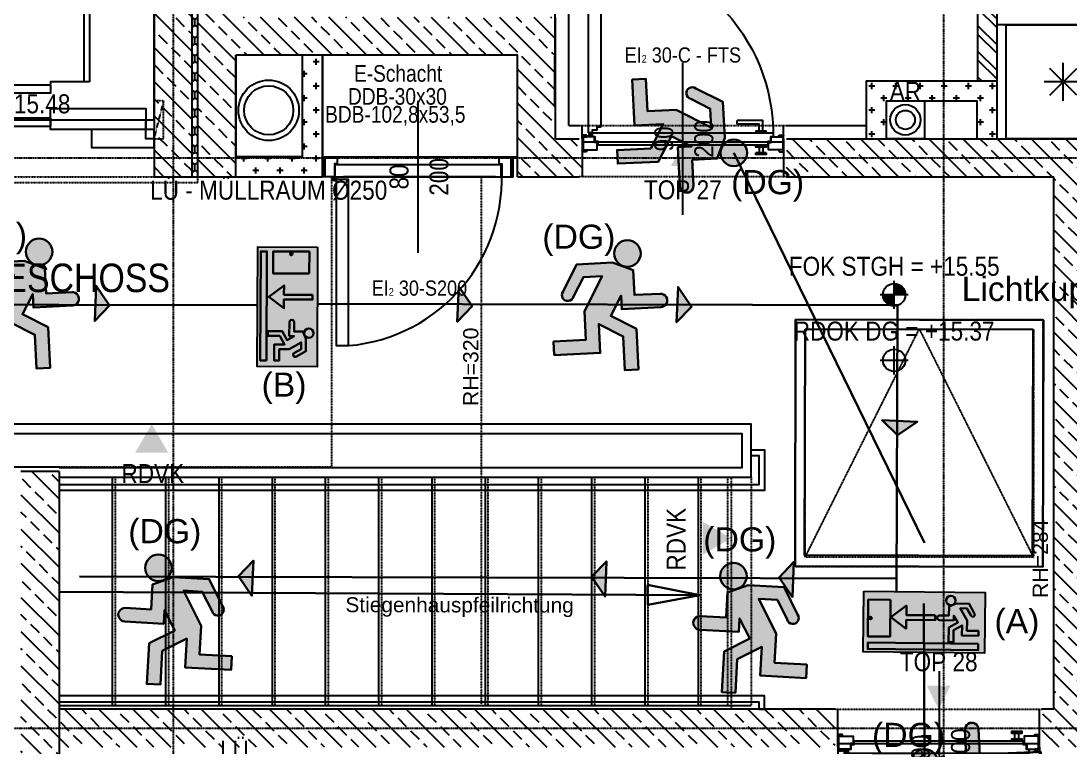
# Model space of a CAD drawing. Header units: millimetres. Extents: x -19411 to 51584, y -41547 to 69958.
# Drawn here: x 35555 to 41070, y -2374 to 1445 of the extents above; entities that cross this region are included whole.
import ezdxf
from ezdxf.enums import TextEntityAlignment as Align

# ---------------------------------------------------------------- set-up
doc = ezdxf.new("R2010")
doc.units = ezdxf.units.MM
doc.linetypes.add('HIDDEN2', pattern=[0.1875, 0.125, -0.0625])
doc.linetypes.add('STRICHPUNKT', pattern=[1, 0.5, -0.25, 0, -0.25])
doc.layers.get('Defpoints').update_dxf_attribs({"color": 251})
for name, color, linetype in [('00-AUF---------M0', 251, 'Continuous'), ('00-TXT---------M0', 251, 'Continuous'), ('00_HLP---------M0', 251, 'Continuous'), ('01-ANS-G00-L05-M0', 251, 'Continuous'), ('01-SYM-G00-L05-M0', 251, 'Continuous'), ('01-TXT---------M0', 251, 'Continuous'), ('01-TXT---------PP', 1, 'Continuous'), ('01-TXT-G00-L05-M0', 1, 'Continuous'), ('02-ANS-G00-L05-M0', 251, 'Continuous'), ('02-AXO-G00-L05-M0', 251, 'STRICHPUNKT'), ('02-FIL-G00-L05-LILA', 251, 'Continuous'), ('02-FIL-G00-L05-ORANGE', 251, 'Continuous'), ('02-FIL-G00-L05-STB', 251, 'Continuous'), ('02-HID-G00-L05-M0', 251, 'HIDDEN2'), ('02-TWA---------M0', 251, 'Continuous'), ('02-TWA-G00-L05-M0', 251, 'Continuous'), ('02-ZWA---------M0', 251, 'Continuous'), ('02-ZWA-G00-L05-M0', 251, 'Continuous'), ('03-ANS-G00-L05-M0', 251, 'Continuous'), ('03-HID-G00-L05-M0', 251, 'HIDDEN2'), ('03-SYM-G00-L05-M0', 251, 'Continuous'), ('05-STO---------M0', 251, 'Continuous'), ('05-SYM---------M0', 251, 'Continuous'), ('05-SYM-G00-L05-M0', 251, 'Continuous'), ('05-TXT--------M0', 251, 'Continuous'), ('05-TXT-G00-L05-M0', 251, 'Continuous'), ('05_HLP---------M0', 251, 'Continuous'), ('06-SYM-G00-L05-M0', 251, 'Continuous'), ('07-SAN-G00-L05-Küche', 251, 'Continuous'), ('07-SAN-G00-L05-M0', 251, 'Continuous')]:
    doc.layers.add(name, color=color, linetype=linetype)
doc.layers.add('E_Bauangaben', color=242, linetype='Continuous', true_color=0xcb1042)
doc.styles.add('0.EG (1)$0$ERSTELLTER_STIL_2', font='ARIALN.TTF')
doc.styles.add('ARIAL', font='arial.ttf', dxfattribs={"width": 0.85})
doc.styles.get("Standard").update_dxf_attribs({"font": 'arial.ttf'})
doc.dimstyles.new('pp chromy&schneider', dxfattribs={"dimscale": 0.005, "dimtxt": 25, "dimasz": 10, "dimexe": 0, "dimexo": 0, "dimgap": 5, "dimtad": 1, "dimdec": 1, "dimlfac": 100, "dimrnd": 0.1, "dimzin": 9, "dimdsep": 46, "dimtxsty": 'ARIAL', "dimblk": 'c&s kote', "dimcen": 0, "dimse1": 1, "dimse2": 1, "dimclrd": 8, "dimclrt": 8, "dimadec": 0, "dimazin": 0, "dimtfac": 0.75, "dimtdec": 1, "dimtix": 1, "dimtmove": 2, "dimatfit": 0, "dimldrblk": 'NONE', "dimfxl": 1, "dimtolj": 1, "dimlwd": -1, "dimarcsym": 0})
pattern_1 = [(135, (-38458.13, -45395.47), (-89.80256, -89.80256), []), (135, (-38458.13, -45305.67), (-89.80256, -89.80256), [63.5, -31.75])]
pattern_2 = [(90, (-38458.126, -45395.47), (-63.5, 63.5), [31.75, -95.25]), (180, (-38442.25, -45379.596), (-63.5, -63.5), [31.75, -95.25])]

# ---------------------------------------------------------------- blocks, each defined once
blk = doc.blocks.new('c&s kote')
at = {"color": 8}
for p, q in [((0, -2), (0, 2)), ((0, 2), (0, -2)), ((-2, 0), (2, 0)), ((2, 0), (-2, 0))]:
    blk.add_line(p, q, dxfattribs=at)
blk.add_circle((0, 0), 0.5, dxfattribs=at)
blk = doc.blocks.new('*D98')
at = {"layer": 'Defpoints', "color": 0, "transparency": 16777216}
for p in [(38262.2, 1525), (38260.8, 995.2), (38360.3, 994.9)]:
    blk.add_point(p, dxfattribs=at)
at = {"layer": 'E_Bauangaben', "color": 8, "transparency": 16777216}
blk.add_line((38361.7, 1524.7), (38360.3, 995), dxfattribs=at)
at = {"layer": 'E_Bauangaben', "color": 8, "transparency": 16777216, "xscale": 0.05, "yscale": 0.05, "zscale": 0.05}
for p, rotation in [((38361.7, 1524.8), 89.85109767386658), ((38360.3, 994.9), 269.8510976738666)]:
    blk.add_blockref('c&s kote', p, dxfattribs=dict(at, rotation=rotation))
at = {"layer": 'E_Bauangaben', "color": 8, "lineweight": 30, "transparency": 16777216, "insert": (38361.1, 1259.8), "char_height": 0.125, "attachment_point": 5, "rotation": 269.8511, "style": 'ARIAL'}
blk.add_mtext('\\A1;52984.5', dxfattribs=at)
blk = doc.blocks.new('_None')
blk = doc.blocks.new('LIFT')
at = {"layer": '00-AUF---------M0'}
for p, q in [((1.5, 1.73), (0.34, 1.73)), ((0.34, 1.73), (0.34, 0.3)), ((1.5, 0.3), (1.5, 1.73)), ((1.47, 1.7), (0.37, 1.7)), ((0.37, 1.7), (0.37, 0.3)), ((1.47, 0.3), (1.47, 1.7))]:
    blk.add_line(p, q, dxfattribs=at)
for points in [[(0.34, 0.3), (0.544, 0.3), (0.544, 0.29)], [(1.5, 0.3), (1.444, 0.3), (1.444, 0.19)]]:
    blk.add_lwpolyline(points, dxfattribs=at)
for points in [[(0.994, 0.24), (0.994, 0.285), (0.544, 0.285), (0.544, 0.24)], [(1.444, 0.19), (1.444, 0.235), (0.994, 0.235), (0.994, 0.19)], [(0.044, 0.05), (0.544, 0.05), (0.544, 0.16), (0.044, 0.16)], [(1.444, 0.115), (1.444, 0.16), (0.994, 0.16), (0.994, 0.115)], [(1.594, 0.05), (1.444, 0.05), (1.444, 0.16), (1.594, 0.16), (1.594, 0.05)], [(0, 0.1), (0, 0), (0.044, 0), (0.044, 0.1)], [(0.994, 0.065), (0.994, 0.11), (0.544, 0.11), (0.544, 0.065)], [(1.65, 0.1), (1.65, 0), (1.594, 0), (1.594, 0.1)]]:
    blk.add_lwpolyline(points, close=True, dxfattribs=at)
at = {"layer": '00_HLP---------M0'}
for points in [[(0.924, 0.05), (0.924, 1.97)], [(1.65, 1.9), (1.65, 0.1), (0, 0.1), (0, 1.9), (1.65, 1.9)], [(1.65, 0.763), (0, 0.763)]]:
    blk.add_lwpolyline(points, dxfattribs=at)
blk = doc.blocks.new('WET')
at = {"layer": '02-TWA---------M0'}
for points in [[(-0.53, 0), (-0.53, 0.2)], [(0.53, 0), (0.53, 0.2)]]:
    blk.add_lwpolyline(points, dxfattribs=at)
at = {"layer": '02-ZWA---------M0'}
for points in [[(-0.53, 0), (-0.53, -0.07)], [(0.53, 0), (0.53, -0.07)]]:
    blk.add_lwpolyline(points, dxfattribs=at)
at = {"layer": '05-STO---------M0'}
for points in [[(-0.525, 0.058), (-0.505, 0.058), (-0.505, 0.063, 0.414214), (-0.51, 0.068), (-0.53, 0.068)], [(0.525, 0.058), (0.505, 0.058), (0.505, 0.063, -0.414214), (0.51, 0.068), (0.53, 0.068)], [(-0.525, -0.01), (-0.505, -0.01), (-0.505, -0.015, -0.414214), (-0.51, -0.02), (-0.53, -0.02)], [(0.525, -0.01), (0.505, -0.01), (0.505, -0.015, 0.414214), (0.51, -0.02), (0.53, -0.02)]]:
    blk.add_lwpolyline(points, format="xyb", close=True, dxfattribs=at)
for points in [[(-0.464, -0.01), (-0.525, -0.01), (-0.525, 0.058), (-0.45, 0.058), (-0.45, 0.058), (-0.45, 0.058), (-0.45, 0.0195), (-0.464, 0.0195), (-0.464, -0.01)], [(0.464, -0.01), (0.525, -0.01), (0.525, 0.058), (0.45, 0.058), (0.45, 0.058), (0.45, 0.058), (0.45, 0.0195), (0.464, 0.0195), (0.464, -0.01)]]:
    blk.add_lwpolyline(points, dxfattribs=at)
at = {"layer": '05-SYM---------M0'}
for p, q in [((-0.422, -0.908), (-0.392, -0.908)), ((-0.422, -0.928), (-0.392, -0.928))]:
    blk.add_line(p, q, dxfattribs=at)
for points in [[(0.53, 0.018), (-0.53, 0.018)], [(-0.432, -0.061), (-0.432, -0.061), (-0.452, -0.061), (-0.452, -0.046), (-0.476, -0.046), (-0.476, -0.032), (-0.496, -0.032), (-0.496, -0.982), (-0.476, -0.982), (-0.476, -0.968), (-0.452, -0.968), (-0.452, -0.953), (-0.432, -0.953), (-0.432, -0.061)], [(-0.491, -0.021), (-0.481, -0.021)], [(-0.486, -0.026), (-0.486, -0.016)], [(-0.506, -0.928), (-0.562, -0.928), (-0.562, -0.793)], [(-0.542, -0.793), (-0.562, -0.793)], [(-0.506, -0.908), (-0.542, -0.908), (-0.542, -0.793)], [(-0.496, -0.9455), (-0.506, -0.9455), (-0.506, -0.8905), (-0.496, -0.8905)], [(-0.432, -0.9455), (-0.422, -0.9455), (-0.422, -0.8905), (-0.432, -0.8905)], [(-0.392, -0.9455), (-0.382, -0.9455), (-0.382, -0.8905), (-0.392, -0.8905)], [(-0.392, -0.9455), (-0.392, -0.8905)]]:
    blk.add_lwpolyline(points, dxfattribs=at)
blk.add_circle((-0.486, -0.021), 0.01, dxfattribs=at)
blk.add_arc((-0.486, -0.021), 0.9611, 269.4038, 0.6558, dxfattribs=at)
at = {"layer": '05_HLP---------M0'}
for p, q in [((0.401, 0.043), (0.401, 0.073)), ((0.421, 0.043), (0.421, 0.073))]:
    blk.add_line(p, q, dxfattribs=at)
for points in [[(0.4385, 0.073), (0.4385, 0.083), (0.3835, 0.083), (0.3835, 0.073)], [(0.4385, 0.073), (0.3835, 0.073)], [(-0.446, 0.033), (-0.446, 0.033), (-0.446, 0.013), (-0.461, 0.013), (-0.461, -0.011), (-0.475, -0.011), (-0.475, -0.031), (0.475, -0.031), (0.475, -0.011), (0.461, -0.011), (0.461, 0.013), (0.446, 0.013), (0.446, 0.033), (-0.446, 0.033)], [(0.4385, 0.033), (0.4385, 0.043), (0.3835, 0.043), (0.3835, 0.033)], [(0.421, -0.041), (0.421, -0.097), (0.286, -0.097)], [(0.401, -0.041), (0.401, -0.077), (0.286, -0.077)], [(0.4385, -0.031), (0.4385, -0.041), (0.3835, -0.041), (0.3835, -0.031)], [(0.286, -0.077), (0.286, -0.097)]]:
    blk.add_lwpolyline(points, dxfattribs=at)
blk = doc.blocks.new('05-TXT')
at = {"layer": '05-TXT--------M0'}
blk.add_line((-0.4, 0), (0.4, 0), dxfattribs=at)
at = {"layer": '05-TXT--------M0', "color": 8, "style": 'ARIAL', "width": 0.85}
blk.add_attdef('BREITE', text='', height=0.1, dxfattribs=at).set_placement((0, 0.05), align=Align.CENTER)
blk.add_attdef('HÖHE', text='', height=0.1, rotation=360, dxfattribs=at).set_placement((0, -0.06), align=Align.TOP_CENTER)
blk = doc.blocks.new('00-top')
blk.add_lwpolyline([(0, 0, 0, 0.125, 0), (-0.125, 0, 0.125, 0.125, 0)], format="xyseb")
at = {"layer": '01-TXT---------M0', "color": 8, "style": 'ARIAL', "width": 0.85}
for tag, p in [('NUMBER', (-0.3, 0)), ('TOP', (-0.65, 0))]:
    blk.add_attdef(tag, text='', height=0.1, rotation=90, dxfattribs=at).set_placement(p, align=Align.MIDDLE_CENTER)
blk = doc.blocks.new('01-HK1')
for p, q in [((-0.0005, -0.0742), (-0.0005, 0.0742)), ((0.0737, 0), (-0.0747, 0))]:
    blk.add_line(p, q)
blk.add_circle((-0.0005, 0), 0.0586)
for points in [[(-0.0005, 0.0586), (0.0409, 0.0414), (-0.0005, 0)], [(-0.0005, 0), (0.0581, 0), (0.0409, 0.0414)], [(-0.0591, 0), (-0.0419, -0.0414), (-0.0005, 0)], [(-0.0419, -0.0414), (-0.0005, -0.0586), (-0.0005, 0)]]:
    blk.add_solid(points)
at = {"layer": '01-TXT---------M0', "color": 8, "style": 'ARIAL', "width": 0.85}
blk.add_attdef('HEIGHT', text='', height=0.1, dxfattribs=at).set_placement((0, 0.2), align=Align.TOP_CENTER)
blk = doc.blocks.new('03-rar')
blk.add_circle((0, 0), 0.05)
at = {"layer": '01-TXT---------M0', "color": 8, "style": 'ARIAL', "width": 0.85}
blk.add_attdef('RR', text='', height=0.1, dxfattribs=at).set_placement((0, 0.1), align=Align.CENTER)
blk = doc.blocks.new('01-SQM')
at = {"layer": '01-TXT---------M0', "color": 1, "style": 'ARIAL', "width": 0.85}
blk.add_attdef('ROOM', (0, 0), '', height=0.15, dxfattribs=at)
blk.add_attdef('AREA', text='', height=0.1, dxfattribs=at).set_placement((0, -0.06), align=Align.TOP_LEFT)
at = {"layer": '01-TXT---------PP', "color": 1, "style": 'ARIAL', "width": 0.85}
blk.add_attdef('NR', text='', height=0.15, dxfattribs=at).set_placement((-0.1173, 0), align=Align.RIGHT)
blk.add_attdef('FLOOR', text='', height=0.1, dxfattribs=at).set_placement((0, -0.26), align=Align.TOP_LEFT)
blk = doc.blocks.new('Kühlschrank')
blk.add_lwpolyline([(-0.3, 0), (0.3, 0), (0.3, -0.6), (-0.3, -0.6)], close=True)
for points in [[(0, -0.2), (0, -0.4)], [(0.0707, -0.2293), (-0.0707, -0.3707)], [(-0.0707, -0.2293), (0.0707, -0.3707)], [(-0.1, -0.3), (0.1, -0.3)]]:
    blk.add_lwpolyline(points)
blk = doc.blocks.new('01-hk4')
blk.add_lwpolyline([(0, 0, 0, 0.270625, 0), (0, 0.234375, 0.270625, 0.270625, 0)], format="xyseb")
at = {"layer": '00-TXT---------M0', "color": 8, "style": 'ARIAL', "width": 0.85}
blk.add_attdef('HEIGHT', text='', height=0.1, dxfattribs=at).set_placement((0, 0.35), align=Align.CENTER)
blk = doc.blocks.new('01-HK2')
for p, q in [((0, -0.098), (0, 0.098)), ((0.098, 0), (-0.098, 0))]:
    blk.add_line(p, q)
blk.add_circle((0, 0), 0.0773)
at = {"layer": '01-TXT---------M0', "color": 8, "style": 'ARIAL', "width": 0.85}
blk.add_attdef('HEIGHT', text='', height=0.1, rotation=360, dxfattribs=at).set_placement((0, 0.132), align=Align.BOTTOM_CENTER)
blk = doc.blocks.new('TÜR-BLOCKZARGE-SCHACHT_100')
at = {"layer": '05-STO---------M0'}
for points in [[(-0.44, 0), (-0.49, 0), (-0.49, -0.1), (-0.425, -0.1), (-0.425, -0.1), (-0.425, -0.1), (-0.425, -0.069), (-0.44, -0.069), (-0.44, 0)], [(0.44, 0), (0.49, 0), (0.49, -0.1), (0.425, -0.1), (0.425, -0.1), (0.425, -0.1), (0.425, -0.069), (0.44, -0.069), (0.44, 0)]]:
    blk.add_lwpolyline(points, dxfattribs=at)
at = {"layer": '05-SYM---------M0'}
for points in [[(0.3656, 0.0134), (0.3656, 0.0134), (0.3656, 0.0134), (0.3656, 0.0134), (0.4296, 0.0134), (0.4296, 0.0134), (0.4296, 0.0134), (0.4296, 0.8874), (0.4296, 0.8874), (0.4296, 0.8874), (0.3656, 0.8874), (0.3656, 0.8874), (0.3656, 0.8874), (0.3656, 0.0134)], [(0.445, 0.0104), (0.435, 0.0104)], [(0.44, 0.0154), (0.44, 0.0054)]]:
    blk.add_lwpolyline(points, dxfattribs=at)
for points in [[(-0.49, 0), (-0.5, 0), (-0.5, -0.1), (-0.49, -0.1)], [(0.49, 0), (0.5, 0), (0.5, -0.1), (0.49, -0.1)]]:
    blk.add_lwpolyline(points, close=True, dxfattribs=at)
blk.add_circle((0.44, 0.0104), 0.01, dxfattribs=at)
blk.add_arc((0.44, 0.0104), 0.8802, 94.8491, 184.8491, dxfattribs=at)
at = {"layer": '05_HLP---------M0'}
blk.add_lwpolyline([(0.437, -0.064), (0.437, -0.064), (0.437, -0.064), (0.437, -0.064), (0.437, 0), (0.437, 0), (0.437, 0), (-0.437, 0), (-0.437, 0), (-0.437, 0), (-0.437, -0.064), (-0.437, -0.064), (-0.437, -0.064), (0.437, -0.064)], dxfattribs=at)
blk = doc.blocks.new('9809550')
at = {"color": 18, "lineweight": 30, "true_color": 0x000000}
for points in [[(423921.7, 99168.8), (423956.8, 99168.8), (423956.8, 99202.9), (423984.5, 99214.5), (424033.7, 99214.5), (424053.8, 99178.3)], [(424040.2, 99170.9), (424025.2, 99196.7), (423999.7, 99196.8), (424026.2, 99150.3), (424026.2, 99110.9), (424070.2, 99110.9), (424070.2, 99092.3), (424007.5, 99092.3), (424007.5, 99131.7), (423975, 99113.1), (423975, 99067), (423956.5, 99067), (423956.5, 99122.4), (423990.5, 99141.9), (423975.1, 99168.8), (423975.1, 99150.2), (423921.7, 99150.3)]]:
    blk.add_lwpolyline(points, dxfattribs=at)
blk.add_circle((423963.6, 99225.9), 18.1, dxfattribs=at)
for centre, radius, start, end in [((424047.8, 99173.1), 7.96, 195.7299, 41.4005), ((423921.7, 99159.5), 9.27, 89.9849, 270.0151)]:
    blk.add_arc(centre, radius, start, end, dxfattribs=at)
blk = doc.blocks.new('750298750')
h = blk.add_hatch(color=3)
h.paths.add_polyline_path([(426943.6, 99576.9), (426968.1, 99576.8), (426982.5, 99552, 1.25347), (426995.6, 99559.2), (426976.3, 99594), (426929, 99594), (426902.3, 99582.8), (426902.3, 99550), (426868.6, 99550, 1), (426868.6, 99532.2), (426919.9, 99532.1), (426919.9, 99550), (426934.8, 99524.1), (426902.1, 99505.4), (426902.1, 99452.1), (426919.8, 99452.1), (426919.8, 99496.4), (426951.1, 99514.3), (426951.1, 99476.4), (427011.4, 99476.4), (427011.4, 99494.3), (426969.1, 99494.3), (426969.1, 99532.2)])
h.paths.add_polyline_path([(426891.5, 99604.9, 1), (426926.3, 99604.9, 1)])
at = {"xscale": 0.9619413167778113, "yscale": 0.9619413167778113, "zscale": 0.9619413167778113}
blk.add_blockref('9809550', (19080.8, 4155.4), dxfattribs=at)
blk = doc.blocks.new('RIVO-SIBEL-ARR-left')
h = blk.add_hatch(color=100)
h.paths.add_polyline_path([(3656.51, 1956.46), (3656.51, 1947.63), (3674.18, 1947.63), (3674.18, 1956.46)])
h.paths.add_polyline_path([(3662.75, 1954.45), (3662.75, 1953.06), (3666.97, 1953.06), (3666.98, 1952.36), (3662.74, 1952.36), (3662.74, 1951.07), (3660.49, 1952.74)], flags=16)
h.paths.add_polyline_path([(3660.42, 1955.25), (3660.42, 1949.9), (3657.18, 1949.9), (3657.18, 1955.25)], flags=16)
h.paths.add_polyline_path([(3657.73, 1952.58, -1), (3657.35, 1952.58, -1)], flags=0)
h.paths.add_polyline_path([(3667.61, 1953.06), (3668.95, 1953.06), (3668.95, 1954.36), (3669.48, 1954.59, -0.535619), (3668.52, 1955.23, -1), (3669.9, 1955.23, -0.302406), (3669.48, 1954.59), (3670.01, 1954.8), (3671.88, 1954.8), (3672.65, 1953.42, -1.25347), (3672.13, 1953.14), (3671.56, 1954.12), (3670.59, 1954.12), (3671.59, 1952.35), (3671.59, 1950.85), (3673.27, 1950.85), (3673.27, 1950.14), (3670.88, 1950.14), (3670.88, 1951.64), (3669.64, 1950.93), (3669.64, 1949.18), (3668.94, 1949.18), (3668.94, 1951.29), (3670.24, 1952.03), (3669.65, 1953.05), (3669.65, 1952.35), (3667.61, 1952.35, -1)], flags=16)
h.paths.add_polyline_path([(3673.27, 1948.98), (3673.27, 1948.07), (3657.18, 1948.07), (3657.18, 1948.98)], flags=16)
h = blk.add_hatch(color=256)
h.paths.add_polyline_path([(3670.59, 1954.12), (3671.56, 1954.12), (3672.13, 1953.14, 1.25347), (3672.65, 1953.42), (3671.88, 1954.8), (3670.01, 1954.8), (3668.95, 1954.36), (3668.95, 1953.06), (3667.61, 1953.06, 1), (3667.61, 1952.35), (3669.65, 1952.35), (3669.65, 1953.05), (3670.24, 1952.03), (3668.94, 1951.29), (3668.94, 1949.18), (3669.64, 1949.18), (3669.64, 1950.93), (3670.88, 1951.64), (3670.88, 1950.14), (3673.27, 1950.14), (3673.27, 1950.85), (3671.59, 1950.85), (3671.59, 1952.35)])
h.paths.add_polyline_path([(3668.52, 1955.23, 1), (3669.9, 1955.23, 1)])
h = blk.add_hatch(color=7)
h.paths.add_polyline_path([(3660.42, 1955.25), (3657.18, 1955.25), (3657.18, 1949.9), (3660.42, 1949.9)])
h.paths.add_polyline_path([(3657.73, 1952.58, -1), (3657.35, 1952.58, -1)], flags=16)
h.paths.add_polyline_path([(3673.27, 1948.07), (3673.27, 1948.98), (3657.18, 1948.98), (3657.18, 1948.07)])
blk.add_hatch(color=256).paths.add_polyline_path([(3662.75, 1953.06), (3662.75, 1954.45), (3660.49, 1952.74), (3662.74, 1951.07), (3662.74, 1952.36), (3666.98, 1952.36), (3666.97, 1953.06)])
blk.add_lwpolyline([(3656.51, 1956.46), (3674.18, 1956.46), (3674.18, 1947.63), (3656.51, 1947.63)], close=True)
at = {"color": 18, "lineweight": 30, "true_color": 0x000000}
for points in [[(3660.42, 1955.25), (3657.18, 1955.25), (3657.18, 1949.9), (3660.42, 1949.9)], [(3673.27, 1948.98), (3657.18, 1948.98), (3657.18, 1948.07), (3673.27, 1948.07)]]:
    blk.add_lwpolyline(points, close=True, dxfattribs=at)
blk.add_lwpolyline([(3666.97, 1953.06), (3662.75, 1953.06), (3662.75, 1954.45), (3660.49, 1952.74), (3662.74, 1951.07), (3662.74, 1952.36), (3666.98, 1952.36), (3666.97, 1953.06)], dxfattribs=at)
blk.add_circle((3657.54, 1952.58), 0.19, dxfattribs=at)
at = {"xscale": 0.0381026673526157, "yscale": 0.0381026673526157, "zscale": 0.0381026673526157}
blk.add_blockref('9809550', (-12484.93, -1825.54), dxfattribs=at)
blk = doc.blocks.new('RIVO-SIBEL-ARR-down')
h = blk.add_hatch(color=100)
h.paths.add_polyline_path([(3686.69, 1956.46), (3686.69, 1947.63), (3704.36, 1947.63), (3704.36, 1956.46)])
h.paths.add_polyline_path([(3693.72, 1955.75), (3694.43, 1955.76), (3694.43, 1951.52), (3695.72, 1951.52), (3694.04, 1949.27), (3692.34, 1951.53), (3693.72, 1951.53)], flags=16)
h.paths.add_polyline_path([(3690.59, 1955.25), (3690.59, 1949.9), (3687.35, 1949.9), (3687.35, 1955.25)], flags=16)
h.paths.add_polyline_path([(3687.91, 1952.58, -1), (3687.53, 1952.58, -1)], flags=0)
h.paths.add_polyline_path([(3697.79, 1953.06), (3699.13, 1953.06), (3699.13, 1954.36), (3699.65, 1954.59, -0.535619), (3698.7, 1955.23, -1), (3700.07, 1955.23, -0.302406), (3699.65, 1954.59), (3700.18, 1954.8), (3702.06, 1954.8), (3702.82, 1953.42, -1.25347), (3702.3, 1953.14), (3701.73, 1954.12), (3700.76, 1954.12), (3701.77, 1952.35), (3701.77, 1950.85), (3703.45, 1950.85), (3703.45, 1950.14), (3701.06, 1950.14), (3701.06, 1951.64), (3699.82, 1950.93), (3699.82, 1949.18), (3699.12, 1949.18), (3699.12, 1951.29), (3700.41, 1952.03), (3699.82, 1953.05), (3699.82, 1952.35), (3697.79, 1952.35, -1)], flags=16)
h.paths.add_polyline_path([(3703.45, 1948.98), (3703.45, 1948.07), (3687.35, 1948.07), (3687.35, 1948.98)], flags=16)
h = blk.add_hatch(color=7)
h.paths.add_polyline_path([(3690.59, 1955.25), (3687.35, 1955.25), (3687.35, 1949.9), (3690.59, 1949.9)])
h.paths.add_polyline_path([(3687.91, 1952.58, -1), (3687.53, 1952.58, -1)], flags=16)
h.paths.add_polyline_path([(3703.45, 1948.07), (3703.45, 1948.98), (3687.35, 1948.98), (3687.35, 1948.07)])
blk.add_hatch(color=256).paths.add_polyline_path([(3693.72, 1951.53), (3692.34, 1951.53), (3694.04, 1949.27), (3695.72, 1951.52), (3694.43, 1951.52), (3694.43, 1955.76), (3693.72, 1955.75)])
h = blk.add_hatch(color=256)
h.paths.add_polyline_path([(3700.76, 1954.12), (3701.73, 1954.12), (3702.3, 1953.14, 1.25347), (3702.82, 1953.42), (3702.06, 1954.8), (3700.18, 1954.8), (3699.13, 1954.36), (3699.13, 1953.06), (3697.79, 1953.06, 1), (3697.79, 1952.35), (3699.82, 1952.35), (3699.82, 1953.05), (3700.41, 1952.03), (3699.12, 1951.29), (3699.12, 1949.18), (3699.82, 1949.18), (3699.82, 1950.93), (3701.06, 1951.64), (3701.06, 1950.14), (3703.45, 1950.14), (3703.45, 1950.85), (3701.77, 1950.85), (3701.77, 1952.35)])
h.paths.add_polyline_path([(3698.7, 1955.23, 1), (3700.07, 1955.23, 1)])
blk.add_lwpolyline([(3686.69, 1956.46), (3704.36, 1956.46), (3704.36, 1947.63), (3686.69, 1947.63)], close=True)
at = {"color": 18, "lineweight": 30, "true_color": 0x000000}
for points in [[(3690.59, 1955.25), (3687.35, 1955.25), (3687.35, 1949.9), (3690.59, 1949.9)], [(3703.45, 1948.98), (3687.35, 1948.98), (3687.35, 1948.07), (3703.45, 1948.07)]]:
    blk.add_lwpolyline(points, close=True, dxfattribs=at)
blk.add_lwpolyline([(3693.72, 1955.75), (3693.72, 1951.53), (3692.34, 1951.53), (3694.04, 1949.27), (3695.72, 1951.52), (3694.43, 1951.52), (3694.43, 1955.76), (3693.72, 1955.75)], dxfattribs=at)
blk.add_circle((3687.72, 1952.58), 0.19, dxfattribs=at)
at = {"xscale": 0.0381026673526157, "yscale": 0.0381026673526157, "zscale": 0.0381026673526157}
blk.add_blockref('9809550', (-12454.76, -1825.54), dxfattribs=at)
blk = doc.blocks.new('4444444')
at = {"lineweight": 30}
h = blk.add_hatch(color=100, dxfattribs=at)
h.dxf.hatch_style = 1
h.paths.add_polyline_path([(431810.8, 98429.5), (431736, 98429.5), (431806.7, 98326.5)])
h.paths.add_polyline_path([(431814, 98511.5), (431736, 98429.5), (431810.8, 98429.5)])
at = {"color": 102, "lineweight": 30, "true_color": 0x21de37}
blk.add_lwpolyline([(431736, 98429.5), (431806.7, 98326.5), (431736, 98429.5), (431814, 98511.5), (431806.7, 98326.5)], dxfattribs=at)

msp = doc.modelspace()

# ---------------------------------------------------------------- hatches: boundary and pattern name
at = {"layer": '02-FIL-G00-L05-LILA'}
h = msp.add_hatch(dxfattribs=at)
h.set_pattern_fill('HONEY', color=256, scale=10, angle=197.0465413, style=0)
h.set_pattern_definition([(90, (-38458.126, -45395.47), (-27.4963, 47.625), [31.75, -63.5]), (210, (-38458.126, -45395.47), (-27.49631, -47.624994), [31.75, -63.5]), (150, (-38458.126, -45395.47), (-54.99261, 6e-06), [-63.5, 31.75])])
h.paths.add_polyline_path([(36484.505, 2954.5294), (35554.505, 2954.5294), (35554.505, 2924.5294), (36454.505, 2924.5294), (36454.505, 624.5294), (36484.505, 624.5294)])
at = {"layer": '02-FIL-G00-L05-ORANGE'}
h = msp.add_hatch(dxfattribs=at)
h.set_pattern_fill('ANSI32', color=256, scale=10, angle=197.0465413, style=0)
h.set_pattern_definition([(135, (-38458.13, -45395.47), (-67.35192, -67.35192), []), (135, (-38458.13, -45350.57), (-67.35192, -67.35192), [])])
h.paths.add_polyline_path([(40684.5049, 2839.5294), (40684.5049, 3439.5294), (40084.5049, 3439.5294), (40084.5049, 3339.5294), (40584.5049, 3339.5294), (40584.5049, 1129.5294), (40684.5049, 1129.5294)])
h = msp.add_hatch(dxfattribs=at)
h.set_pattern_fill('CROSS', color=256, scale=10, angle=197.0465413, style=0)
h.set_pattern_definition(pattern_2)
h.paths.add_polyline_path([(37139.505, 1264.5294), (37034.505, 1264.5294), (37034.505, 729.5294), (36684.505, 729.5294), (36684.505, 624.5294), (37139.505, 624.5294)])
h = msp.add_hatch(dxfattribs=at)
h.set_pattern_fill('CROSS', color=256, scale=10, angle=197.0465413, style=0)
h.set_pattern_definition(pattern_2)
h.paths.add_polyline_path([(40684.5049, 1129.5294), (39999.505, 1129.5294), (39999.505, 824.5294), (40104.505, 824.5294), (40104.505, 1024.5294), (40579.5049, 1024.5294), (40579.5049, 824.5294), (40684.5049, 824.5294)])
at = {"layer": '02-FIL-G00-L05-STB'}
h = msp.add_hatch(dxfattribs=at)
h.set_pattern_fill('ANSI33', color=256, scale=20, angle=197.0465413, style=0)
h.set_pattern_definition(pattern_1)
h.paths.add_polyline_path([(35754.505, 3154.5294), (35754.505, 2954.5294), (36484.505, 2954.5294), (36484.505, 624.5294), (36684.505, 624.5294), (36684.505, 1264.5294), (37034.505, 1264.5294), (38164.505, 1264.5294), (38164.505, 624.5294), (38504.505, 624.5294), (38504.505, 824.5294), (38364.505, 824.5294), (38364.505, 1464.5294), (36684.505, 1464.5294), (36684.505, 1849.5294), (36684.505, 3154.5294)])
h = msp.add_hatch(dxfattribs=at)
h.set_pattern_fill('ANSI33', color=256, scale=20, angle=197.0465413, style=0)
h.set_pattern_definition(pattern_1)
h.paths.add_polyline_path([(36454.505, 624.5294), (36454.505, 2924.5294), (34404.505, 2924.5294), (34404.505, 624.5294), (34604.505, 624.5294), (34604.505, 2724.5294), (36254.505, 2724.5294), (36254.505, 624.5294)])
h = msp.add_hatch(dxfattribs=at)
h.set_pattern_fill('ANSI33', color=256, scale=20, angle=197.0465413, style=0)
h.set_pattern_definition(pattern_1)
h.paths.add_polyline_path([(41184.505, 624.5294), (43754.505, 624.5294), (43754.505, 1594.5294), (46254.505, 1594.5294), (46254.505, 444.5294), (46454.5242, 444.5294), (46454.5887, 444.5294), (46454.505, 1794.5294), (43754.505, 1794.5294), (43754.505, 1984.5294), (43554.505, 1984.5294), (43554.505, 824.5294), (39579.505, 824.5294), (39579.505, 624.5294), (40984.505, 624.5294), (40984.505, -2175.4706), (40924.505, -2175.4706), (40924.505, -2375.4706), (41754.505, -2375.4706), (41754.505, -2550.4706), (41954.505, -2550.4706), (41954.505, -2175.4706), (41184.505, -2175.4706)])
h = msp.add_hatch(dxfattribs=at)
h.set_pattern_fill('ANSI33', color=256, scale=20, angle=197.0465413, style=0)
h.set_pattern_definition(pattern_1)
h.paths.add_polyline_path([(35754.5062, -925.4706), (35554.505, -925.4706), (35554.505, -3922.9706), (35754.5038, -3922.9706)])
h = msp.add_hatch(dxfattribs=at)
h.set_pattern_fill('ANSI33', color=256, scale=20, angle=197.0465413, style=0)
h.set_pattern_definition(pattern_1)
h.paths.add_polyline_path([(39834.505, -2175.4706), (35754.5052, -2175.4706), (35754.505, -2375.4706), (39834.505, -2375.4706)])

# ---------------------------------------------------------------- linework, layer by layer
at = {"color": 4, "lineweight": 30}
for points in [[(39302.3339, 750.6966), (40305.1089, -1299.4554)], [(40305.8852, -2455.0884), (40301.9038, -1618.2843)]]:
    msp.add_lwpolyline(points, dxfattribs=at)
at = {"color": 102, "lineweight": 30, "true_color": 0x21de37}
for points in [[(34716.7227, -46.0477), (36791.9349, -50.7961)], [(37114.2173, -42.7412), (40163.6178, -49.7187), (40158.1139, -1556.4356)], [(40158.3662, -1487.385), (35862.9231, -1477.3145)]]:
    msp.add_lwpolyline(points, dxfattribs=at)
at = {"color": 5, "lineweight": 30}
for points in [[(39627.3971, -125.4706), (40930.3649, -128.452), (40927.3971, -1425.4706), (39624.4293, -1422.4892)], [(39677.3971, -175.4706), (40876.3249, -178.2139), (40873.6027, -1367.8818), (39674.675, -1365.1385)]]:
    msp.add_lwpolyline(points, close=True, dxfattribs=at)
at = {"color": 1, "lineweight": 30}
msp.add_lwpolyline([(39123.1939, -1575.4706), (38849.1231, -1521.5205), (38851.0801, -1626.1658), (39123.1939, -1575.4706), (35754.5057, -1558.2759)], dxfattribs=at)
at = {"layer": '01-ANS-G00-L05-M0'}
msp.add_lwpolyline([(34604.505, 924.5294), (36254.505, 924.5294)], dxfattribs=at)
at = {"layer": '02-ANS-G00-L05-M0'}
for points in [[(40304.505, 974.5294), (40304.505, 824.5294)], [(37189.505, 729.5294), (38109.505, 729.5294)], [(38049.505, 624.5294), (37249.505, 624.5294)]]:
    msp.add_lwpolyline(points, dxfattribs=at)
at = {"layer": '02-AXO-G00-L05-M0'}
for points in [[(36354.505, 16928.2275), (36354.505, -17999.2142)], [(40404.505, 16928.2275), (40404.505, -17999.2142)], [(16441.8735, 724.5294), (50054.505, 724.5294)], [(16441.8735, -2275.4706), (50054.505, -2275.4706)]]:
    msp.add_lwpolyline(points, dxfattribs=at)
at = {"layer": '02-FIL-G00-L05-LILA'}
msp.add_lwpolyline([(36454.505, 624.5294), (36484.505, 624.5294)], dxfattribs=at)
at = {"layer": '02-HID-G00-L05-M0', "color": 4}
for points in [[(36254.505, 1024.5294), (36254.505, 824.5294), (36304.505, 824.5294), (36304.505, 1024.5294), (36254.505, 1024.5294)], [(36254.505, 824.5294), (36305.3311, 1024.5294)]]:
    msp.add_lwpolyline(points, dxfattribs=at)
at = {"layer": '02-HID-G00-L05-M0'}
for points in [[(34604.505, 924.5294), (36254.505, 924.5294)], [(34404.505, 594.3886), (34374.505, 594.5294), (36484.505, 594.5294), (36484.505, 624.5294)], [(34604.505, 624.5294), (36254.505, 624.5294)], [(39579.505, 624.5294), (38489.505, 624.5294)], [(39289.505, -2175.4706), (39289.505, -955.4706)], [(39834.505, -2175.4706), (40924.505, -2175.4706)]]:
    msp.add_lwpolyline(points, dxfattribs=at)
at = {"layer": '02-HID-G00-L05-M0', "ltscale": 0.5}
msp.add_lwpolyline([(38489.505, 894.5294), (39579.505, 894.5294)], dxfattribs=at)
at = {"layer": '02-TWA-G00-L05-M0'}
for p, q in [((38164.505, 1264.5294), (36684.505, 1264.5294)), ((35754.5062, -925.4706), (35754.5038, -3922.9706)), ((39834.505, -2175.4706), (35754.5052, -2175.4706)), ((40984.505, -2175.4706), (40924.505, -2175.4706))]:
    msp.add_line(p, q, dxfattribs=at)
msp.add_lwpolyline([(36454.505, 624.5294), (36454.505, 2924.5294), (34404.505, 2924.5294), (34404.505, 624.5294), (34604.505, 624.5294), (34604.505, 2724.5294), (36254.505, 2724.5294), (36254.505, 624.5294)], close=True, dxfattribs=at)
for points in [[(36484.505, 624.5294), (36484.505, 2954.5294), (35554.505, 2954.5294)], [(39579.505, 824.5294), (43554.505, 824.5294), (43554.505, 1984.5294)], [(38364.505, 824.5294), (38364.505, 1464.5294)], [(36684.505, 624.5294), (36684.505, 1264.5294)], [(38164.505, 624.5294), (38164.505, 1264.5294)], [(38364.505, 824.5294), (38489.505, 824.5294)], [(36484.505, 624.5294), (36684.505, 624.5294)], [(38164.505, 624.5294), (38489.505, 624.5294)], [(39579.505, 624.5294), (40984.505, 624.5294)], [(40984.505, -2175.4706), (40984.505, 624.5294)], [(35754.5062, -925.4706), (35554.505, -925.4706)]]:
    msp.add_lwpolyline(points, dxfattribs=at)
at = {"layer": '02-ZWA-G00-L05-M0'}
for p, q in [((40684.5049, 3439.5294), (40684.5049, 1129.5294)), ((40584.5049, 3339.5294), (40584.5049, 1129.5294))]:
    msp.add_line(p, q, dxfattribs=at)
for points in [[(38434.505, 894.5294), (38434.505, 1564.5294), (38434.505, 1564.5294)], [(36684.505, 624.5294), (37139.505, 624.5294), (37139.505, 1264.5294)], [(37034.505, 729.5294), (37034.505, 1264.5294)], [(39999.505, 824.5294), (39999.505, 1129.5294), (40684.5049, 1129.5294), (40684.5049, 824.5294)], [(40104.505, 824.5294), (40104.505, 1024.5294), (40579.5049, 1024.5294), (40579.5049, 824.5294)], [(38434.505, 894.5294), (38489.505, 894.5294)], [(39579.505, 894.5294), (39999.505, 894.5294)], [(37034.505, 729.5294), (36684.505, 729.5294)], [(35754.5062, -902.9706), (35174.5062, -902.9706)]]:
    msp.add_lwpolyline(points, dxfattribs=at)
at = {"layer": '03-ANS-G00-L05-M0'}
for points in [[(36684.505, 1264.5294), (36684.505, 729.5294), (37034.505, 729.5294), (37034.505, 1264.5294)], [(37139.505, 1264.5294), (37139.505, 729.5293), (38164.505, 729.5294), (38164.505, 1264.5293)], [(40104.505, 1024.5294), (40304.505, 1024.5294), (40304.505, 824.5294), (40104.505, 824.5294)]]:
    msp.add_lwpolyline(points, close=True, dxfattribs=at)
at = {"layer": '03-HID-G00-L05-M0'}
for points in [[(37187.5831, 624.5294), (37187.5831, -902.9706), (35754.5062, -902.9694)], [(37976.5754, -2155.4706), (37976.5754, 624.5294)], [(39677.3971, -1375.4706), (40277.3971, -175.4706), (40877.3971, -1375.4706)]]:
    msp.add_lwpolyline(points, dxfattribs=at)
for points in [[(39627.3971, -125.4706), (40927.3971, -125.4706), (40927.3971, -1425.4706), (39627.3971, -1425.4706)], [(39677.3971, -175.4706), (40877.3971, -175.4706), (40877.3971, -1375.4706), (39677.3971, -1375.4706)]]:
    msp.add_lwpolyline(points, close=True, dxfattribs=at)
at = {"layer": '03-SYM-G00-L05-M0'}
for centre, radius in [((36857.005, 974.5294), 159.1649), ((40204.505, 924.5294), 80)]:
    msp.add_circle(centre, radius, dxfattribs=at)
at = {"layer": '06-SYM-G00-L05-M0'}
msp.add_lwpolyline([(36254.505, 874.5294), (35924.505, 874.5294), (35924.505, 779.5294), (36254.505, 779.5294)], close=True, dxfattribs=at)
for points in [[(35754.5061, -955.4706), (39394.505, -955.4706), (39394.505, -675.4706), (34534.505, -675.4706), (34534.505, -725.4706), (39344.505, -725.4706), (39344.505, -905.4706), (35754.5062, -905.4706)], [(39394.505, -810.4706), (39464.505, -810.4706), (39464.505, -1025.4706), (35754.5061, -1025.4706)], [(39394.505, -840.4706), (39434.505, -840.4706), (39434.505, -995.4706), (35754.5061, -995.4706)], [(36034.505, -955.4706), (36034.505, -2155.4706)], [(36314.505, -955.4706), (36314.505, -2155.4706)], [(36594.505, -955.4706), (36594.505, -2155.4706)], [(36874.505, -955.4706), (36874.505, -2155.4706)], [(37154.505, -955.4706), (37154.505, -2155.4706)], [(37434.505, -955.4706), (37434.505, -2155.4706)], [(37714.505, -955.4706), (37714.505, -2155.4706)], [(37994.505, -955.4706), (37994.505, -2155.4706)], [(38274.505, -955.4706), (38274.505, -2155.4706)], [(38554.505, -955.4706), (38554.505, -2155.4706)], [(38834.505, -955.4706), (38834.505, -2155.4706)], [(39114.505, -955.4706), (39114.505, -2155.4706)], [(39464.505, -2175.4706), (39464.505, -2105.4706), (35754.5052, -2105.4706)], [(35754.5052, -2135.4706), (39434.505, -2135.4706), (39434.505, -2175.4706), (39464.505, -2175.4706)], [(35754.5052, -2155.4706), (39394.505, -2155.4706)]]:
    msp.add_lwpolyline(points, dxfattribs=at)
at = {"layer": '06-SYM-G00-L05-M0', "linetype": 'HIDDEN2'}
for points in [[(36049.505, -955.4706), (36049.505, -2155.4706)], [(36329.505, -955.4706), (36329.505, -2155.4706)], [(36609.505, -955.4706), (36609.505, -2155.4706)], [(36889.505, -955.4706), (36889.505, -2155.4706)], [(37169.505, -955.4706), (37169.505, -2155.4706)], [(37449.505, -955.4706), (37449.505, -2155.4706)], [(37729.505, -955.4706), (37729.505, -2155.4706)], [(38009.505, -955.4706), (38009.505, -2155.4706)], [(38289.505, -955.4706), (38289.505, -2155.4706)], [(38569.505, -955.4706), (38569.505, -2155.4706)], [(38849.505, -955.4706), (38849.505, -2155.4706)], [(39129.505, -955.4706), (39129.505, -2155.4706)], [(39269.505, -955.4706), (39269.505, -2155.4706)], [(39394.505, -955.4706), (39394.505, -2155.4706)]]:
    msp.add_lwpolyline(points, dxfattribs=at)
at = {"layer": '06-SYM-G00-L05-M0'}
msp.add_lwpolyline([(35754.5057, -1575.4706, 0, 0, 0), (38856.8827, -1575.4706, 100, 0, 0), (39123.1939, -1575.4706, 0, 0, 0)], format="xyseb", dxfattribs=at)
at = {"layer": '07-SAN-G00-L05-M0'}
msp.add_lwpolyline([(43554.505, 1424.5294), (40684.5049, 1424.5294), (40684.5049, 824.5294), (43554.505, 824.5294)], close=True, dxfattribs=at)

# ---------------------------------------------------------------- block references
at = {"color": 102, "lineweight": 30, "true_color": 0x21de37}
for p, xscale, yscale, zscale, rotation in [((-277143.2148, -1726998.8819), -4.006823643639409, 4.006823643639398, 4.006823643639398, 272.7541484924503), ((1764118.8979, -312260.9477), -4.006823643639407, 4.006823643639398, 4.006823643639398, 2.885250447289102), ((1767212.2705, -312269.5168), -4.006823643639408, 4.006823643639398, 4.006823643639398, 2.885250447289102), ((-1693604.1823, -306009.8078), 4.006823643639411, 4.006823643639411, 4.006823643639411, 356.8525456786613), ((-1690580.8306, -306053.154), 4.00682364363941, 4.00682364363941, 4.00682364363941, 356.8525456786613), ((356751.4339, 1725294.4901), -4.006823643639405, 4.006823643639398, 4.006823643639398, 92.75414849245023)]:
    msp.add_blockref('750298750', p, dxfattribs=dict(at, xscale=xscale, yscale=yscale, zscale=zscale, rotation=rotation))
for name, p, xscale, yscale, zscale, rotation in [('RIVO-SIBEL-ARR-down', (-31937.1403, 131992.624), 35.63733977160128, 35.63733977160128, 35.63733977160128, 269.7075493178876), ('RIVO-SIBEL-ARR-left', (-92711.5438, -70849.3104), 36.09829615085672, 36.09829615085672, 36.09829615085672, 359.4240370048844)]:
    msp.add_blockref(name, p, dxfattribs=dict(xscale=xscale, yscale=yscale, zscale=zscale, rotation=rotation))
for p, rotation in [((467980.3014, 97390.2014), 179.8688980571759), ((469886.4083, 97385.8399), 179.8688980571759), ((471040.1306, 97383.2), 179.8688980571759), ((137604.9519, -432693.4001), 89.86889805719122), ((-395261.6327, -98916.7392), 359.8688980571757), ((-393405.3335, -98920.9867), 359.8688980571757), ((-392419.719, -98923.242), 359.8688980571757)]:
    msp.add_blockref('4444444', p, dxfattribs=dict(at, rotation=rotation))
at = {"layer": '01-SYM-G00-L05-M0'}
ref = msp.add_blockref('01-HK2', (35391.8735, 854.6528), dxfattribs=dict(at, xscale=757.5757580343633, yscale=757.5757580343633, zscale=757.5757580343633, rotation=1.88535039e-08))
ref.add_attrib('HEIGHT', 'RDOK = +15.48', dxfattribs={"layer": '01-TXT---------M0', "color": 8, "height": 100, "rotation": 0, "style": 'ARIAL', "width": 0.85}).set_placement((35391.8735, 928.8716), align=Align.BOTTOM_CENTER)
ref = msp.add_blockref('00-top', (39034.505, 806.5294), dxfattribs=dict(at, xscale=1000, yscale=1000, zscale=1000, rotation=89.99999995455366))
ref.add_attrib('TOP', 'TOP 27', dxfattribs={"layer": '01-TXT---------M0', "color": 8, "height": 100, "rotation": 180, "style": 'ARIAL', "text_generation_flag": 6, "width": 0.85}).set_placement((39034.505, 556.5294), align=Align.MIDDLE_CENTER)
at = {"layer": '01-SYM-G00-L05-M0', "xscale": 1000, "yscale": 1000, "zscale": 1000, "rotation": 1.62521624e-08}
msp.add_blockref('01-HK1', (40145.936, 4.5294), dxfattribs=at).add_auto_attribs({'HEIGHT': 'FOK STGH = +15.55'})
at = {"layer": '01-SYM-G00-L05-M0'}
ref = msp.add_blockref('01-HK2', (40145.4256, -340.6297), dxfattribs=dict(at, xscale=757.5757580343633, yscale=757.5757580343633, zscale=757.5757580343633, rotation=1.88535039e-08))
ref.add_attrib('HEIGHT', 'RDOK DG = +15.37', dxfattribs={"layer": '01-TXT---------M0', "color": 8, "height": 100, "rotation": 0, "style": 'ARIAL', "width": 0.85}).set_placement((40145.4256, -266.411), align=Align.BOTTOM_CENTER)
ref = msp.add_blockref('01-hk4', (36241.8735, -675.4706), dxfattribs=dict(at, xscale=-640.0000004214295, yscale=640.0000004301471, zscale=640.0000004327273, rotation=179.99999211697))
ref.add_attrib('HEIGHT', 'RDVK', dxfattribs={"layer": '00-TXT---------M0', "color": 8, "extrusion": (0, 0, -1), "height": 100, "rotation": 180.0000079, "style": 'ARIAL', "text_generation_flag": 4, "width": 0.85}).set_placement((-36247.5541, -885.7196), align=Align.TOP_CENTER)
ref = msp.add_blockref('01-hk4', (39289.1389, -1275.4706), dxfattribs=dict(at, xscale=-640.0000004359815, yscale=640.0000004301471, zscale=640.0000004327273, rotation=89.99999207528182))
ref.add_attrib('HEIGHT', 'RDVK', dxfattribs={"layer": '00-TXT---------M0', "color": 8, "extrusion": (0, 0, -1), "height": 100, "rotation": 270.0000079, "style": 'ARIAL', "text_generation_flag": 2, "width": 0.85}).set_placement((-39078.8899, -1281.1512), align=Align.BOTTOM_CENTER)
ref = msp.add_blockref('00-top', (40379.505, -2175.4706), dxfattribs=dict(at, xscale=1000, yscale=1000, zscale=1000, rotation=269.9999999512186))
ref.add_attrib('TOP', 'TOP 28', dxfattribs={"layer": '01-TXT---------M0', "color": 8, "height": 100, "rotation": 359.9999999, "style": 'ARIAL', "width": 0.85}).set_placement((40379.505, -1925.4706), align=Align.MIDDLE_CENTER)
at = {"layer": '01-TXT-G00-L05-M0'}
ref = msp.add_blockref('01-SQM', (34823.9472, 18.5212), dxfattribs=dict(at, xscale=1000, yscale=1000, zscale=1000, rotation=2.12547423e-08))
ref.add_attrib('ROOM', 'DACHGESCHOSS', (34823.9472, 18.5212), dxfattribs={"layer": '01-TXT---------M0', "color": 1, "height": 150, "rotation": 0, "style": 'ARIAL', "oblique": 360, "width": 0.85})
at = {"layer": '03-SYM-G00-L05-M0'}
ref = msp.add_blockref('03-rar', (36857.005, 974.5294), dxfattribs=dict(at, xscale=2583.298193407245, yscale=2583.298193407245, zscale=2583.298193407245, rotation=1.2444225e-09))
ref.add_attrib('RR', 'LÜ - MÜLLRAUM %%c250', dxfattribs={"layer": '01-TXT---------M0', "color": 8, "height": 100, "rotation": 0, "style": 'ARIAL', "width": 0.85}).set_placement((36857.005, 504.5294), align=Align.CENTER)
at = {"layer": '03-SYM-G00-L05-M0', "xscale": 1000, "yscale": 1000, "zscale": 1000, "rotation": 1.2444225e-09}
msp.add_blockref('03-rar', (40204.505, 924.5294), dxfattribs=at).add_auto_attribs({'RR': 'AR'})
at = {"layer": '03-SYM-G00-L05-M0'}
ref = msp.add_blockref('03-rar', (36677.005, -2600.4706), dxfattribs=dict(at, xscale=1600.000000325963, yscale=1600.000000325963, zscale=1600.000000325963, rotation=1.2444225e-09))
ref.add_attrib('RR', 'LÜ', dxfattribs={"layer": '01-TXT---------M0', "color": 8, "height": 100, "rotation": 0, "style": 'ARIAL', "width": 0.85}).set_placement((36677.005, -2440.4706), align=Align.CENTER)
at = {"layer": '05-SYM-G00-L05-M0', "yscale": 1000, "zscale": 1000}
for name, p, xscale, rotation in [('WET', (39034.505, 824.5294), -1000, 180.0000000262573), ('TÜR-BLOCKZARGE-SCHACHT_100', (37642.1365, 624.5294), 1000, 180.0000000004105), ('WET', (40379.505, -2375.4706), 1000, 359.9999998244866)]:
    msp.add_blockref(name, p, dxfattribs=dict(at, xscale=xscale, rotation=rotation))
at = {"layer": '05-TXT-G00-L05-M0', "xscale": 1000, "yscale": 1000, "zscale": 1000}
for p, rotation, values in [((39034.505, 824.5294), 89.99999997122896, {'BREITE': '90', 'HÖHE': '200'}), ((37642.1365, 624.5294), 90.00000001458466, {'BREITE': '80', 'HÖHE': '200'}), ((40384.505, -2375.4706), 89.99999996789388, {'BREITE': '90', 'HÖHE': '200'})]:
    msp.add_blockref('05-TXT', p, dxfattribs=dict(at, rotation=rotation)).add_auto_attribs(values)
at = {"layer": '06-SYM-G00-L05-M0', "xscale": -1000, "yscale": 1000, "zscale": 1000, "rotation": 1.2444445e-09}
msp.add_blockref('LIFT', (36254.505, 824.5294), dxfattribs=at)
at = {"layer": '07-SAN-G00-L05-Küche', "xscale": 1000, "yscale": 1000, "zscale": 1000, "rotation": 179.9999999845691}
msp.add_blockref('Kühlschrank', (41034.5049, 824.5294), dxfattribs=at)

# ---------------------------------------------------------------- texts
at = {"color": 3, "lineweight": 30, "char_height": 126.96738, "attachment_point": 1, "rotation": 359.8688981}
for s, insert in [('(DG)', (39288.3513, 660.9207)), ('(DG)', (35202.3856, 382.5098)), ('(DG)', (38295.7581, 373.9406)), ('(B)', (36819.5812, -404.1096)), ('(DG)', (36118.7873, -1174.674)), ('(DG)', (39142.139, -1218.0202)), ('(A)', (40672.9377, -1648.289)), ('(DG)', (40029.095, -2246.4716))]:
    msp.add_mtext_dynamic_manual_height_columns(s, width=26879.974359, gutter_width=634.8369, heights=[0], dxfattribs=dict(at, insert=insert))
at = {"color": 5, "lineweight": 30, "insert": (40500.3114, 99.2462), "char_height": 126.967384, "attachment_point": 1, "rotation": 359.8688981}
msp.add_mtext_dynamic_manual_height_columns('Lichtkuppel', width=26879.974359, gutter_width=634.8369, heights=[0], dxfattribs=at)
at = {"color": 1, "lineweight": 30, "insert": (37260.4471, -1586.087), "char_height": 78.487685, "attachment_point": 1, "rotation": 359.8688981}
msp.add_mtext_dynamic_manual_height_columns('Stiegenhauspfeilrichtung', width=16616.448227, gutter_width=392.4384, heights=[0], dxfattribs=at)
at = {"layer": '01-TXT-G00-L05-M0', "char_height": 80, "width": 1460, "attachment_point": 1, "rotation": 90}
for s, insert in [('{\\fArial|b0|i0|c0|p34;RH=320}', (37879.2826, -581.0701)), ('{\\fArial|b0|i0|c0|p34;RH=284}', (40873.6027, -1590.0888))]:
    msp.add_mtext(s, dxfattribs=dict(at, insert=insert))
at = {"layer": '05-TXT-G00-L05-M0', "char_height": 80, "rotation": 0, "style": 'ARIAL'}
for s, insert, width, attachment_point in [('EI{\\H0.5x;2} 30-C - FTS', (39034.505, 1224.5294), 1200, 8), ('EI{\\H0.5x;2} 30-S200', (37649.505, 79.7477), 1141.6, 2)]:
    msp.add_mtext(s, dxfattribs=dict(at, insert=insert, width=width, attachment_point=attachment_point))
at = {"layer": 'E_Bauangaben', "lineweight": 0, "char_height": 87.794655, "attachment_point": 8, "rotation": 359.9845409, "style": '0.EG (1)$0$ERSTELLTER_STIL_2'}
for s, insert in [('\\A1;E-Schacht', (37537.2717, 1123.5045)), ('\\A1;DDB-30x30', (37533.6342, 1002.7709)), ('\\A1;BDB-102,8x53,5', (37522.6114, 893.2902))]:
    msp.add_mtext(s, dxfattribs=dict(at, insert=insert))

# ---------------------------------------------------------------- dimensions: what is measured, and where the dimension line sits
at = {"layer": 'E_Bauangaben', "color": 1, "lineweight": 30}
dim = msp.add_linear_dim(base=(38360.2977, 994.9173), p1=(38262.2183, 1525.0194), p2=(38260.8414, 995.1758), angle=89.8510977, dimstyle='pp chromy&schneider', override={"dimzin": 8}, dxfattribs=at)
dim.commit()
dim.dimension.update_dxf_attribs({"geometry": '*D98', "text_midpoint": (38361.075, 1259.8389)})

doc.saveas('drawing.dxf')
